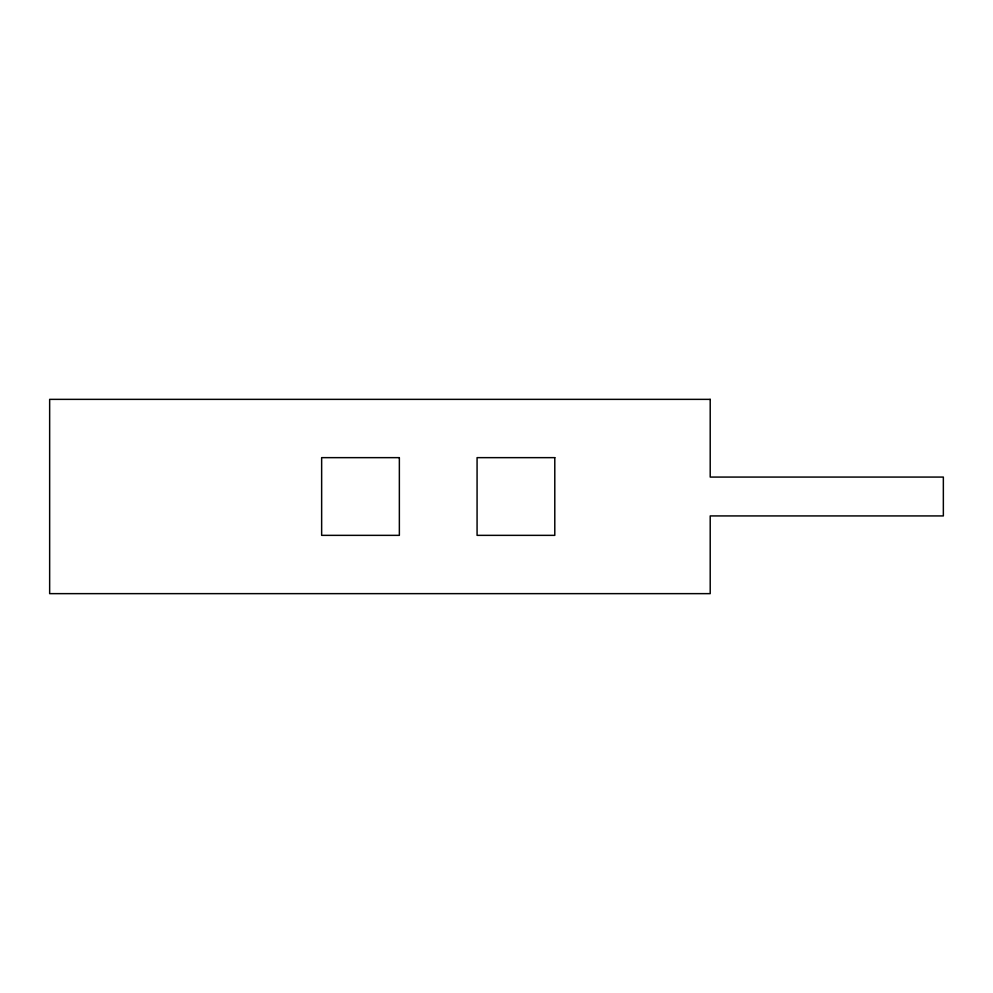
<?xml version="1.0" encoding="UTF-8"?>
<svg xmlns="http://www.w3.org/2000/svg" width="993" height="993" viewBox="0 0 993 993"><rect width="100%" height="100%" fill="white"/><g stroke="black" fill="none" stroke-linecap="round" stroke-linejoin="round"><path stroke-width="1.49" d="M710.206 399.36L49.65 399.36L49.65 593.64L710.206 593.64L710.206 515.926L943.35 515.926L943.35 477.074L710.206 477.074L710.206 399.36M399.36 457.649L321.645 457.649L321.645 535.351L399.36 535.351L399.36 457.649M554.789 457.649L477.074 457.649L477.074 535.351L554.789 535.351L554.789 457.649"/></g></svg>
